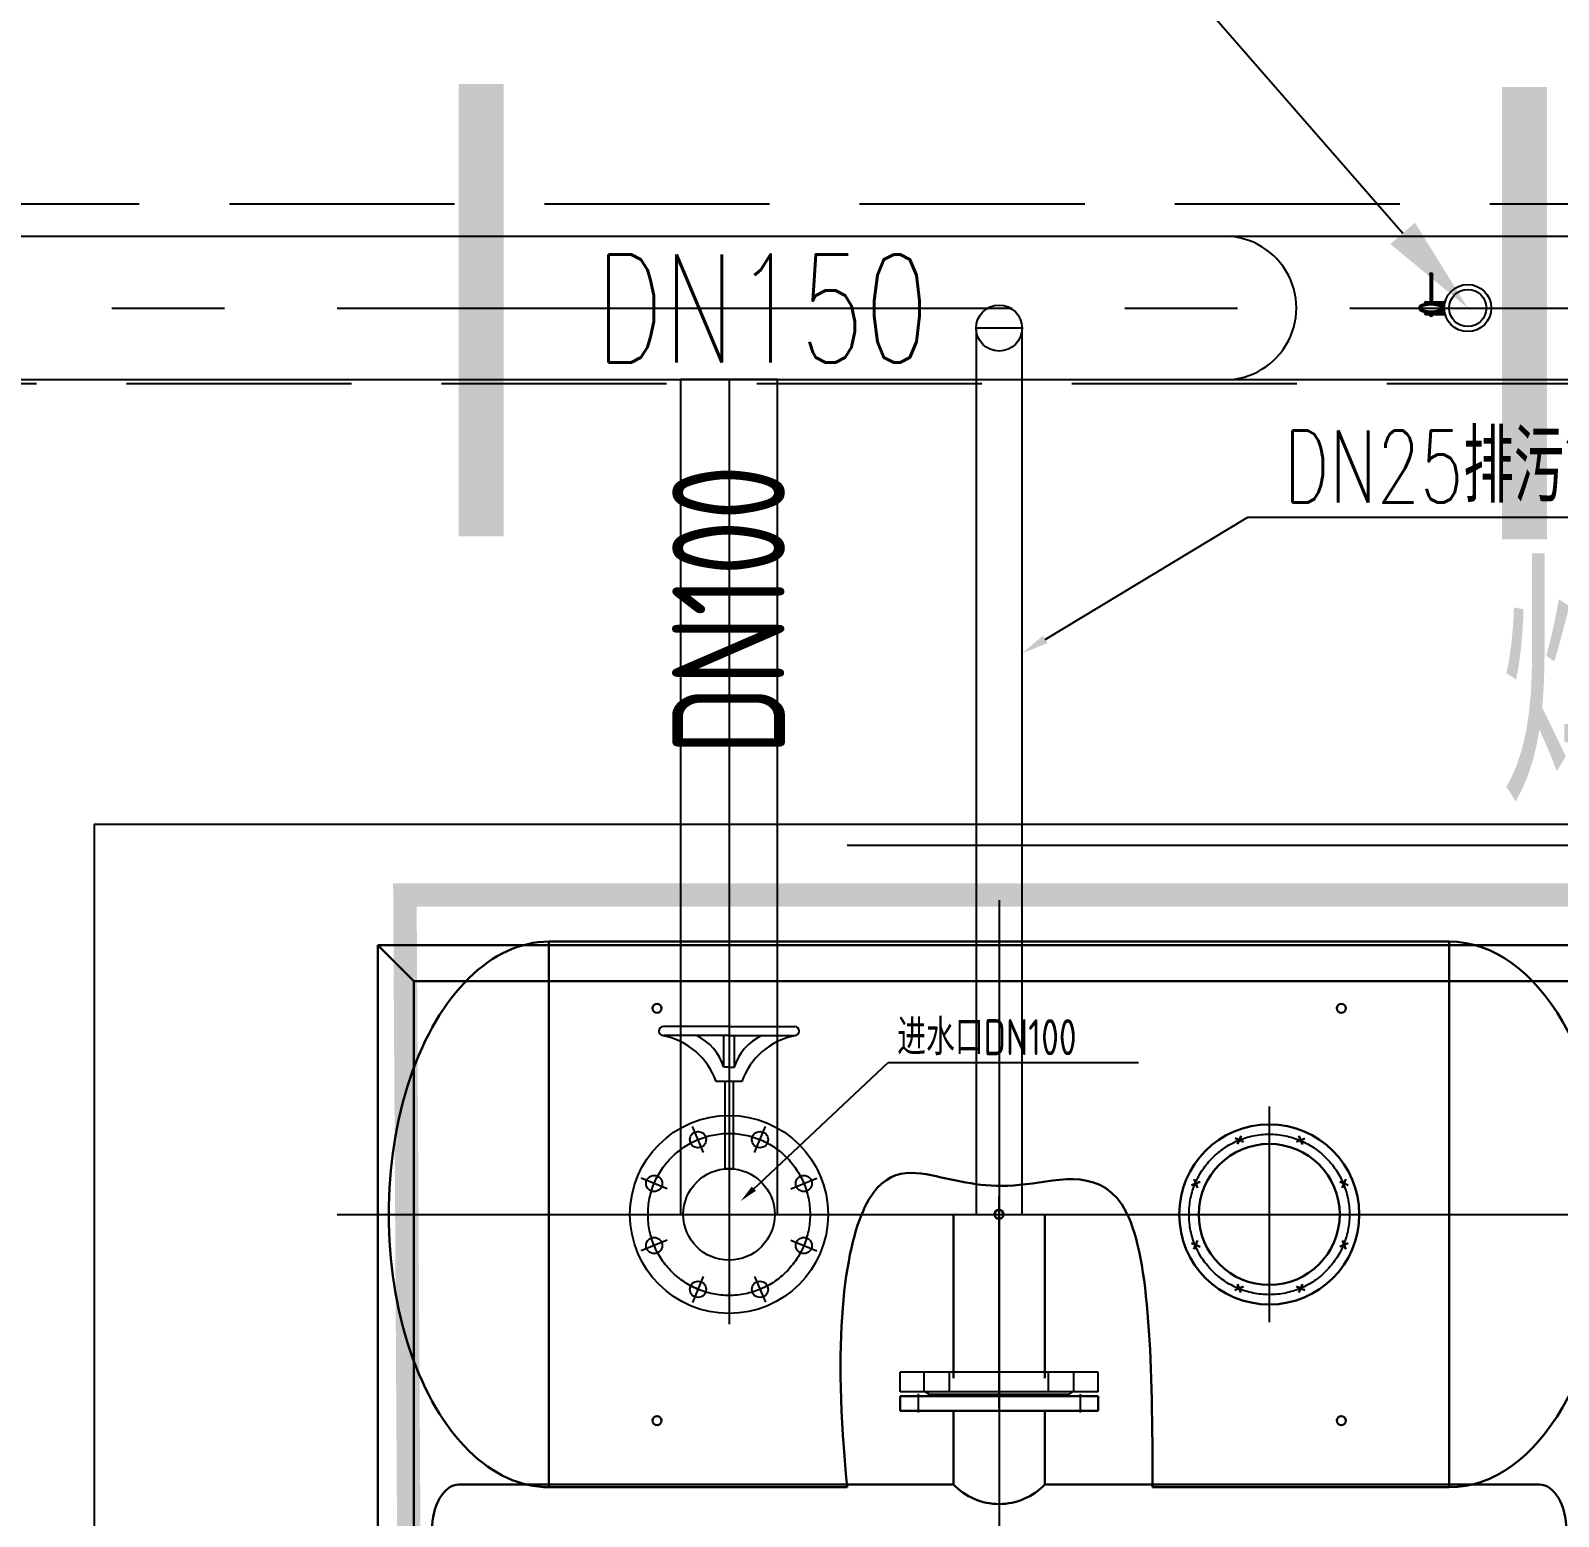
# Model space of a CAD drawing. Header units: millimetres. Extents: x 10779125 to 11142123, y -372083 to -144871.
# Drawn here: x 11114992 to 11116689, y -298707 to -297057 of the extents above; entities that cross this region are included whole.
import ezdxf
from ezdxf import colors
from ezdxf.entities.mleader import LeaderData, LeaderLine
from ezdxf.math import Vec2, Vec3

# ---------------------------------------------------------------- set-up
doc = ezdxf.new("R2010")
doc.units = ezdxf.units.MM
doc.header["$LTSCALE"] = 1000
doc.header["$MEASUREMENT"] = 0
for name, pattern in [('A-世伦路地下室北区_t3$0$DASH', [0.35, 0.25, -0.1]), ('CENTER', [2.9, 2.5, -0.2, 0, -0.2]), ('CENTER2', [1.125, 0.75, -0.125, 0.125, -0.125]), ('DASH', [0.35, 0.25, -0.1])]:
    doc.linetypes.add(name, pattern=pattern)
doc.layers.get('0').update_dxf_attribs({"color": 255, "linetype": 'CONTINUOUS'})
for name, color, linetype in [('1', 255, 'CONTINUOUS'), ('3中心线', 1, 'CENTER2'), ('3中心线层', 1, 'CENTER'), ('4标注层', 4, 'CONTINUOUS'), ('8', 8, 'CONTINUOUS')]:
    doc.layers.add(name, color=color, linetype=linetype)
for name, color, linetype, lineweight in [('1粗实线', 254, 'CONTINUOUS', 30), ('5底盘', 2, 'CONTINUOUS', 30), ('_0', 7, 'CONTINUOUS', 80)]:
    doc.layers.add(name, color=color, linetype=linetype, lineweight=lineweight)
doc.styles.add('_HZTXT', font='tssdeng.shx', dxfattribs={"width": 0.8, "bigfont": 'tssdchn.shx'})
doc.styles.add('hz', font='simplex', dxfattribs={"width": 0.7, "bigfont": 'hztxt'})
doc.styles.add('PC_TEXTSTYLE', font='isocp.shx', dxfattribs={"width": 0.8, "bigfont": 'hzfs.shx'})
doc.styles.get("Standard").update_dxf_attribs({"font": 'symbol.ttf'})

# ---------------------------------------------------------------- blocks, each defined once
blk = doc.blocks.new('bf211016')
at = {"layer": '8', "color": 8, "linetype": 'DASH'}
blk.add_line((-10600, 6787.7, 0), (14385.7, 6787.7, 0), dxfattribs=at)
at = {"layer": '8', "color": 8, "linetype": 'DASH', "elevation": 0}
blk.add_lwpolyline([(14385.7, 6587.7), (-10400, 6587.7), (-10400, 855), (6185.7, 855), (6185.7, 655), (1319.7, 655), (1319.7, 0)], dxfattribs=at)
blk = doc.blocks.new('*U221')
at = {"layer": '1粗实线'}
for p, q in [((-4.7, 2), (4.7, -2)), ((-2, -4.7), (2, 4.7))]:
    blk.add_line(p, q, dxfattribs=at)
blk = doc.blocks.new('*U222')
at = {"layer": '1粗实线', "color": 0, "linetype": 'ByBlock', "lineweight": -2}
for p, rotation in [((21520.6, -1105.9), 90), ((21588.8, -1105.9), 45), ((21472.3, -1154.1), 135), ((21472.3, -1222.3), 180), ((21637, -1222.3), 315), ((21520.6, -1270.6), 225), ((21588.8, -1270.6), 270)]:
    blk.add_blockref('*U221', p, dxfattribs=dict(at, rotation=rotation))
blk.add_blockref('*U221', (21637, -1154.1), dxfattribs=at)
blk = doc.blocks.new('DN100法兰侧视图')
at = {"layer": '1'}
for p, q in [((-22, 110), (0, 110)), ((-22, 110), (-22, -110)), ((0, 110), (0, -110)), ((-25, 77.5), (-22, 82)), ((-25, 77.5), (-25, -77.5)), ((-22, 55), (0, 55)), ((-22, -55), (0, -55)), ((-25, -77.5), (-22, -82)), ((-22, -110), (0, -110))]:
    blk.add_line(p, q, dxfattribs=at)
at = {"layer": '3中心线层'}
for p, q in [((-22, 83.1), (0, 83.1)), ((-25, 0), (0, 0)), ((-22, -83.1), (0, -83.1))]:
    blk.add_line(p, q, dxfattribs=at)
blk = doc.blocks.new('*U216')
blk.add_circle((0, 0), 9)
at = {"layer": '3中心线'}
blk.add_line((-14.4, -6), (14.4, 6), dxfattribs=at)
blk = doc.blocks.new('*U217')
at = {"color": 0, "linetype": 'ByBlock', "lineweight": -2}
for p, rotation in [((2646.1, -4991.8), 90), ((2715, -4991.8), 45), ((2597.4, -5040.5), 135), ((2597.4, -5109.4), 180), ((2763.7, -5109.4), 314.9999999999999), ((2646.1, -5158.1), 225), ((2715, -5158.1), 270)]:
    blk.add_blockref('*U216', p, dxfattribs=dict(at, rotation=rotation))
blk.add_blockref('*U216', (2763.7, -5040.5), dxfattribs=at)
blk = doc.blocks.new('DN100法兰正视图')
for radius in [110, 50.8]:
    blk.add_circle((0, 0), radius)
at = {"layer": '3中心线', "ltscale": 4}
for p, q in [((0, 121.7), (0, -121.7)), ((-121.7, 0), (121.7, 0))]:
    blk.add_line(p, q, dxfattribs=at)
blk.add_circle((0, 0), 90, dxfattribs=at)
blk.add_blockref('*U217', (-2680.6, 5074.9))
blk = doc.blocks.new('20200110.140932')
at = {"layer": '1粗实线'}
for p, q in [((-70, 0), (-74.5, -2)), ((-70, 0), (70, 0)), ((70, 0), (74.5, -2)), ((-110, -2), (-110, -18)), ((-110, -2), (110, -2)), ((110, -2), (110, -18)), ((-110, -18), (110, -18)), ((-50.8, -18), (-50.8, -100)), ((50.8, -18), (50.8, -100)), ((-50.8, -100), (-600, -100)), ((600, -100), (50.8, -100)), ((-481.8, -201.6), (-600, -201.6)), ((-481.8, -284.6), (-481.8, -201.6)), ((-31.8, -201.6), (-418.2, -201.6)), ((-418.2, -284.6), (-418.2, -201.6)), ((-31.8, -284.6), (-31.8, -201.6)), ((418.2, -201.6), (31.8, -201.6)), ((31.8, -284.6), (31.8, -201.6)), ((418.2, -284.6), (418.2, -201.6)), ((600, -201.6), (481.8, -201.6)), ((481.8, -284.6), (481.8, -201.6)), ((-542.5, -299.6), (-542.5, -284.6)), ((-542.5, -284.6), (-357.5, -284.6)), ((-357.5, -299.6), (-357.5, -284.6)), ((-92.5, -299.6), (-92.5, -284.6)), ((-92.5, -284.6), (92.5, -284.6)), ((92.5, -299.6), (92.5, -284.6)), ((357.5, -299.6), (357.5, -284.6)), ((357.5, -284.6), (542.5, -284.6)), ((542.5, -299.6), (542.5, -284.6)), ((-542.5, -299.6), (-357.5, -299.6)), ((-505, -301.6), (-509.5, -299.6)), ((-505, -301.6), (-395, -301.6)), ((-395, -301.6), (-390.5, -299.6)), ((-92.5, -299.6), (92.5, -299.6)), ((-55, -301.6), (-59.5, -299.6)), ((-55, -301.6), (55, -301.6)), ((55, -301.6), (59.5, -299.6)), ((357.5, -299.6), (542.5, -299.6)), ((395, -301.6), (390.5, -299.6)), ((395, -301.6), (505, -301.6)), ((505, -301.6), (509.5, -299.6))]:
    blk.add_line(p, q, dxfattribs=at)
at = {"layer": '1粗实线', "color": 1}
for p, q in [((-50.8, -18), (-50.8, -17)), ((50.8, -18), (50.8, -17)), ((-481.8, -284.6), (-481.8, -285.6)), ((-418.2, -284.6), (-418.2, -285.6)), ((-31.8, -284.6), (-31.8, -285.6)), ((31.8, -284.6), (31.8, -285.6)), ((418.2, -284.6), (418.2, -285.6)), ((481.8, -284.6), (481.8, -285.6))]:
    blk.add_line(p, q, dxfattribs=at)
at = {"layer": '1粗实线'}
for centre, radius, start, end in [((0, -51), 70.6, 223.9627, 316.0373), ((-450, -230.5), 43, 42.3363, 137.6637), ((0, -230.5), 43, 42.3363, 137.6637), ((450, -230.5), 43, 42.3363, 137.6637)]:
    blk.add_arc(centre, radius, start, end, dxfattribs=at)
blk.add_ellipse((-600, -150.8), major_axis=(0, -50.8), ratio=0.590551, start_param=3.141593, end_param=6.283185, dxfattribs=at)
at = {"layer": '1粗实线', "extrusion": (0, 0, -1)}
blk.add_ellipse((600, -150.8), major_axis=(0, -50.8), ratio=0.590551, start_param=3.141593, end_param=6.283185, dxfattribs=at)
at = {"layer": '3中心线', "ltscale": 50}
for p, q in [((-90, 0.8), (-90, -20.1)), ((90, 0.3), (90, -20.1)), ((-522.5, -302.4), (-522.5, -282.5)), ((-377.5, -301.9), (-377.5, -282.5)), ((-72.5, -302.4), (-72.5, -282.5)), ((72.5, -301.9), (72.5, -282.5)), ((377.5, -302.4), (377.5, -282.5)), ((522.5, -301.9), (522.5, -282.5))]:
    blk.add_line(p, q, dxfattribs=at)
at = {"layer": '3中心线', "ltscale": 2}
for p, q in [((0, 15.3), (0, -142.6)), ((-450, -178.5), (-450, -317.9)), ((0, -178.5), (0, -317.9)), ((450, -178.5), (450, -317.9))]:
    blk.add_line(p, q, dxfattribs=at)
at = {"layer": '3中心线', "ltscale": 4}
blk.add_line((-649.4, -150.8), (649.4, -150.8), dxfattribs=at)
blk = doc.blocks.new('SDFSDFSDFSE')
for p, q in [((-4.6, -96.9), (-4.6, 0)), ((4.6, -96.9), (4.6, 0)), ((-14.3, -96.9), (14.3, -96.9)), ((0, -112.6), (-5.9, -112.6)), ((-5.9, -112.6), (-5.9, -147.8)), ((0, -112.6), (5.9, -112.6)), ((5.9, -112.6), (5.9, -147.8)), ((0, -147.8), (-72.9, -147.8)), ((0, -147.8), (72.9, -147.8)), ((0, -157.8), (-72.9, -157.8)), ((0, -157.8), (72.9, -157.8))]:
    blk.add_line(p, q)
at = {"lineweight": -2}
blk.add_line((-4.6, 0), (4.6, 0), dxfattribs=at)
for centre, radius, start, end in [((-88.4, -70.8), 78.5, 281.3891, 340.6288), ((88.4, -70.8), 78.5, 199.3712, 258.6109), ((-59.5, -96.9), 55.9, 294.3464, 343.6243), ((59.5, -96.9), 55.9, 196.3757, 245.6536), ((-72.9, -152.8), 5.01, 90, 270), ((72.9, -152.8), 5.01, 270, 90)]:
    blk.add_arc(centre, radius, start, end)
at = {"layer": '3中心线'}
blk.add_line((0, -173.5), (0, -26), dxfattribs=at)
blk = doc.blocks.new('FSFSDFS')
at = {"linetype": 'Continuous', "lineweight": 35}
for p, q in [((-1.5, 48.8), (-1.6, 49.3)), ((-1.6, 49.3), (1.6, 49.3)), ((1.5, 48.8), (1.6, 49.3)), ((-6.6, 39.4), (-6.6, 36.2)), ((-6.2, 38.5), (-6.6, 38.5)), ((-6.2, 37.1), (-6.6, 37.1)), ((-6.2, 43.2), (-6.2, 23.4)), ((-6.2, 43.2), (-4.1, 43.2)), ((-5.4, 44), (-5.4, 23.6)), ((-4.6, 44), (-5.4, 44)), ((-4.6, 32.4), (-4.6, 44)), ((-4.6, 32.4), (-4.1, 32.4)), ((4.1, 43.2), (6.2, 43.2)), ((4.6, 32.4), (4.1, 32.4)), ((4.6, 32.4), (4.6, 44)), ((5.4, 44), (4.6, 44)), ((5.4, 44), (5.4, 23.6)), ((6.2, 43.2), (6.2, 23.4)), ((34.1, 38.5), (6.2, 38.5)), ((34.1, 37.1), (6.2, 37.1)), ((34.1, 39.4), (34.1, 36.2)), ((-6.2, 26.9), (-4.1, 26.9)), ((-5.4, 26.2), (-0.6, 26.2)), ((-1.5, 26.8), (-1.6, 26.3)), ((1.6, 26.3), (-1.6, 26.3)), ((0.6, 26.2), (5.4, 26.2)), ((1.5, 26.8), (1.6, 26.3)), ((2.3, 26.9), (2.2, 26.7)), ((4.1, 26.9), (6.2, 26.9))]:
    blk.add_line(p, q, dxfattribs=at)
for radius in [24.2, 19.1, 19.1]:
    blk.add_circle((0, 0), radius)
for centre, radius, start, end in [((21.6, 37.8), 26.3, 155.1031, 204.8969), ((-1.5, 48.5), 0.774, 97.9622, 155.1032), ((0, 37.8), 11.6, 82.0378, 97.9622), ((0, 37.8), 11.1, 82.0378, 97.9622), ((1.5, 48.5), 0.774, 24.8968, 82.0378), ((-21.6, 37.8), 26.3, 335.1031, 24.8969), ((-6.2, 37.8), 1.67, 103.5362, 256.4638), ((-5.4, 43.2), 0.774, 90, 180), ((-4.6, 43.2), 0.774, 25.0213, 90), ((0, 32.4), 4.65, 180, 226.6869), ((0, 32.4), 4.65, 313.2993, 0), ((4.6, 43.2), 0.774, 90, 154.9566), ((5.4, 43.2), 0.774, 0, 90), ((33.7, 37.8), 1.67, 283.5362, 76.4638), ((0, 37.8), 11.6, 249.2669, 290.7331), ((-1.5, 27.1), 0.774, 204.8967, 262.0378), ((0, 37.8), 11.1, 262.0378, 277.9622), ((1.5, 27.1), 0.774, 277.9622, 335.1031)]:
    blk.add_arc(centre, radius, start, end, dxfattribs=at)
for points, knots in [([(-1.5, 26.8), (-1.7, 27.2), (-2, 27.8), (-2.4, 28.8), (-2.7, 29.6), (-2.9, 30.5), (-3.1, 31.2), (-3.3, 31.9), (-3.4, 32.5), (-3.5, 33.1), (-3.6, 33.6), (-3.7, 34.1), (-3.8, 34.6), (-3.8, 35.1), (-3.9, 35.5), (-3.9, 35.9), (-3.9, 36.3), (-3.9, 36.8), (-4, 37.2), (-4, 37.6), (-4, 38), (-4, 38.5), (-3.9, 38.9), (-3.9, 39.3), (-3.9, 39.7), (-3.9, 40.1), (-3.8, 40.6), (-3.8, 41), (-3.7, 41.5), (-3.6, 42), (-3.5, 42.5), (-3.4, 43.1), (-3.3, 43.7), (-3.1, 44.4), (-2.9, 45.1), (-2.7, 46), (-2.4, 46.8), (-2, 47.8), (-1.7, 48.5), (-1.5, 48.8)], [0, 0, 0, 0, 0.627458, 1.194277, 1.712384, 2.184886, 2.61352, 3.003697, 3.359246, 3.681343, 3.981893, 4.27352, 4.543691, 4.790444, 5.025742, 5.260152, 5.49516, 5.730147, 5.964802, 6.19909, 6.433161, 6.667211, 6.901411, 7.136134, 7.371141, 7.604169, 7.836632, 8.079283, 8.343391, 8.628142, 8.926523, 9.249387, 9.605282, 9.99642, 10.42616, 10.900164, 11.418391, 11.98261, 12.603284, 12.603284, 12.603284, 12.603284]), ([(-1.5, 48.8), (-1.6, 48.8), (-1.8, 48.9), (-2, 48.9), (-2.1, 48.9), (-2.2, 48.9), (-2.2, 48.9)], [0, 0, 0, 0, 0.1401622, 0.2568665, 0.3394252, 0.3882884, 0.3882884, 0.3882884, 0.3882884]), ([(1.5, 48.8), (1.6, 48.8), (1.8, 48.9), (2, 48.9), (2.1, 48.9), (2.2, 48.9), (2.2, 48.9)], [0, 0, 0, 0, 0.1401622, 0.2568665, 0.3394252, 0.3882884, 0.3882884, 0.3882884, 0.3882884]), ([(1.5, 48.8), (1.7, 48.4), (2, 47.8), (2.4, 46.8), (2.7, 45.9), (2.9, 45.1), (3.1, 44.4), (3.3, 43.7), (3.4, 43.1), (3.5, 42.5), (3.6, 42), (3.7, 41.5), (3.8, 41), (3.8, 40.5), (3.9, 40.1), (3.9, 39.7), (3.9, 39.2), (3.9, 38.8), (4, 38.4), (4, 38), (4, 37.6), (4, 37.1), (3.9, 36.7), (3.9, 36.3), (3.9, 35.9), (3.9, 35.5), (3.8, 35), (3.8, 34.6), (3.7, 34.1), (3.6, 33.6), (3.5, 33.1), (3.4, 32.5), (3.3, 31.9), (3.1, 31.2), (2.9, 30.4), (2.7, 29.6), (2.4, 28.7), (2, 27.8), (1.7, 27.1), (1.5, 26.8)], [0, 0, 0, 0, 0.627458, 1.194277, 1.712384, 2.184886, 2.61352, 3.003697, 3.359246, 3.681343, 3.981893, 4.27352, 4.543691, 4.790444, 5.025742, 5.260152, 5.49516, 5.730147, 5.964802, 6.19909, 6.433161, 6.667211, 6.901411, 7.136134, 7.371141, 7.604169, 7.836632, 8.079283, 8.343391, 8.628142, 8.926523, 9.249387, 9.605282, 9.99642, 10.42616, 10.900164, 11.418391, 11.98261, 12.603284, 12.603284, 12.603284, 12.603284]), ([(-6.2, 25.5), (-6.2, 25.5), (-6.2, 25.7), (-6.1, 25.9), (-5.9, 26.1), (-5.7, 26.2), (-5.5, 26.2), (-5.4, 26.2)], [0, 0, 0, 0, 0.1280971, 0.257425, 0.3887199, 0.5219526, 0.6563691, 0.6563691, 0.6563691, 0.6563691]), ([(-1.5, 26.8), (-1.6, 26.8), (-1.8, 26.7), (-2, 26.7), (-2.1, 26.7), (-2.2, 26.7), (-2.2, 26.7)], [0, 0, 0, 0, 0.1401622, 0.2568665, 0.3394252, 0.3882884, 0.3882884, 0.3882884, 0.3882884]), ([(1.5, 26.8), (1.6, 26.8), (1.8, 26.7), (2, 26.7), (2.1, 26.7), (2.2, 26.7), (2.2, 26.7)], [0, 0, 0, 0, 0.1401622, 0.2568665, 0.3394252, 0.3882884, 0.3882884, 0.3882884, 0.3882884]), ([(5.4, 26.2), (5.5, 26.2), (5.7, 26.2), (5.9, 26.1), (6.1, 25.9), (6.2, 25.7), (6.2, 25.5), (6.2, 25.5)], [0, 0, 0, 0, 0.1344165, 0.2676493, 0.3989441, 0.528272, 0.6563691, 0.6563691, 0.6563691, 0.6563691])]:
    blk.add_open_spline(points, degree=3, knots=knots, dxfattribs=at)
blk = doc.blocks.new('sffweafsere')
at = {"layer": '1粗实线'}
for p, q in [((-477.4, 835.7), (522.6, 835.7)), ((-477.4, 835.7), (-477.4, 229.7)), ((522.6, 835.7), (522.6, 229.7)), ((-28.2, 532.7), (-28.2, 350.7)), ((73.4, 532.7), (73.4, 350.7)), ((-477.4, 229.7), (-146.1, 229.7)), ((193, 229.7), (522.6, 229.7))]:
    blk.add_line(p, q, dxfattribs=at)
for centre, radius in [((-357.4, 761.7), 5), ((402.6, 761.7), 5), ((322.6, 532.7), 100), ((322.6, 532.7), 78.3), ((22.6, 532.7), 5), ((-357.4, 303.7), 5), ((402.6, 303.7), 5)]:
    blk.add_circle(centre, radius, dxfattribs=at)
for centre, ratio, start_param, end_param in [((-477.4, 532.7), 0.587459, 0, 3.141593), ((522.6, 532.7), 0.587508, 3.141593, 6.283185)]:
    blk.add_ellipse(centre, major_axis=(0, 303), ratio=ratio, start_param=start_param, end_param=end_param, dxfattribs=at)
blk.add_open_spline([(-146.1, 229.7), (-146.1, 229.7), (-146.1, 229.7), (-146.1, 229.7), (-162.8, 391.9), (-135.9, 595.9), (-39, 572.9), (41.5, 555.8), (186.9, 600.9), (193, 365), (193, 229.7), (193, 229.7), (193, 229.7), (193, 229.7)], degree=3, knots=[0, 0, 0, 0, 0, 0, 0, 1, 2, 3, 4, 5, 5, 5, 5, 5, 5, 5], dxfattribs=at)
at = {"layer": '3中心线', "ltscale": 3}
blk.add_line((22.6, 881.7), (22.6, -913.5), dxfattribs=at)
at = {"layer": '3中心线', "linetype": 'CENTER2', "ltscale": 2}
blk.add_line((322.6, 652.5), (322.6, 413), dxfattribs=at)
at = {"layer": '3中心线'}
blk.add_line((22.6, 317.4), (22.6, 552.6), dxfattribs=at)
at = {"layer": '3中心线', "linetype": 'CENTER2', "ltscale": 4}
blk.add_line((-712.6, 532.7), (807.8, 532.7), dxfattribs=at)
blk.add_circle((322.6, 532.7), 89.1, dxfattribs=at)
at = {"layer": '5底盘'}
for p, q in [((1307.6, 831.7), (-667.4, 831.7)), ((-667.4, 831.7), (-667.4, -864.3)), ((-627.4, 791.7), (-667.4, 831.7)), ((1267.6, 791.7), (-627.4, 791.7)), ((-627.4, 791.7), (-627.4, -824.3))]:
    blk.add_line(p, q, dxfattribs=at)
for centre in [(-357.4, 761.7), (402.6, 761.7), (-357.4, 303.7), (402.6, 303.7)]:
    blk.add_circle(centre, 5, dxfattribs=at)
blk.add_blockref('DN100法兰正视图', (-277.4, 532.7))
at = {"extrusion": (0, 0, -1), "zscale": -1, "rotation": 90.00000000000001}
blk.add_blockref('DN100法兰侧视图', (-22.6, 357.7), dxfattribs=at)
at = {"layer": '1粗实线'}
blk.add_blockref('*U222', (-21231.3, 1721.2), dxfattribs=at)
at = {"layer": '3中心线', "color": 3}
blk.add_blockref('20200110.140932', (22.6, 332.7), dxfattribs=at)
at = {"layer": '4标注层'}
ml = blk.add_multileader_mtext('Standard', dxfattribs=at)
ml.set_content('进水口DN100', color=256, style='PC_TEXTSTYLE')
ml.set_leader_properties()
ml.build(insert=Vec2(0, 0))
ml.multileader.update_dxf_attribs({"text_left_attachment_type": 5, "text_right_attachment_type": 5, "arrow_head_size": 20})
ctx = ml.context
ctx.base_point, ctx.char_height, ctx.arrow_head_size, ctx.plane_origin = Vec3(-92.6, 701.3), 40, 20, Vec3(-457.4, 603.8)
ctx.left_attachment, ctx.right_attachment = 5, 5
notes = []
notes.append((ctx, [(1, (1, 1, 0), (-100.6, 701.3), (1, 0), 8, [(0, [(-264.4, 547.6)], 0, [])])]))
ctx.mtext.insert, ctx.mtext.flow_direction = Vec3(-90.6, 749.6), 5
for ctx, leaders in notes:
    for number, flags, end, landing, length, lines in leaders:
        leader = LeaderData()
        leader.index, (leader.has_last_leader_line, leader.has_dogleg_vector, leader.attachment_direction) = number, flags
        leader.last_leader_point, leader.dogleg_vector, leader.dogleg_length = Vec3(end), Vec3(landing), length
        for number, points, colour, breaks in lines:
            line = LeaderLine()
            line.index, line.vertices, line.color, line.breaks = number, Vec3.list(points), colors.encode_raw_color(colour), breaks
            leader.lines.append(line)
        ctx.leaders.append(leader)

msp = doc.modelspace()

# ---------------------------------------------------------------- linework, layer by layer
at = {"color": 5, "lineweight": -2, "const_width": 50, "elevation": 0}
for points in [[(11115492.7, -297618.7), (11115492.7, -297116.3)], [(11116651.7, -297621.9), (11116651.7, -297119.5)]]:
    msp.add_lwpolyline(points, dxfattribs=at)
at = {"lineweight": -2, "elevation": 0}
for points in [[(11106332.7, -297444.5), (11116708.2, -297444.5), (11116708.2, -297285.5), (11106332.7, -297285.5)], [(11116042.6, -298371.7), (11116093.6, -298371.7), (11116093.6, -297387.3), (11116042.6, -297387.3)], [(11115063.1, -299938.7), (11117563.1, -299938.7), (11117563.1, -297938.7), (11115063.1, -297938.7)]]:
    msp.add_lwpolyline(points, close=True, dxfattribs=at)
at = {"color": 1, "linetype": 'A-世伦路地下室北区_t3$0$DASH', "const_width": 26, "elevation": 0}
msp.add_lwpolyline([(11115419.2, -299857), (11115408.1, -298017), (11117408.2, -298017), (11117408.2, -299169.5), (11117208.1, -299435.9), (11117208.1, -299857)], close=True, dxfattribs=at)
at = {"lineweight": -2}
msp.add_circle((11116068.1, -297387.3, 0), 25.5, dxfattribs=at)
at = {"layer": '3中心线', "lineweight": -2}
msp.add_line((11106332.7, -297365, 0), (11116708.2, -297365, 0), dxfattribs=at)
at = {"layer": '3中心线'}
msp.add_line((11115768.1, -297444.5, 0), (11115768.1, -298371.7, 0), dxfattribs=at)
at = {"layer": '_0', "lineweight": -2, "elevation": 0}
msp.add_lwpolyline([(11115822.1, -297444.5), (11115714.1, -297444.5), (11115714.1, -298371.7), (11115822.1, -298371.7)], close=True, dxfattribs=at)
at = {"layer": '_0', "lineweight": -2}
msp.add_arc((11116318.5, -297365, 0), 79.7, 266.2254, 93.7746, dxfattribs=at)

# ---------------------------------------------------------------- block references
at = {"lineweight": -2}
msp.add_blockref('bf211016', (11108663.1, -304036.8, 0), dxfattribs=at)
msp.add_blockref('sffweafsere', (11116045.5, -298904.4, 0))
at = {"lineweight": -2, "rotation": 180}
msp.add_blockref('SDFSDFSDFSE', (11115768.1, -298320.9, 0), dxfattribs=at)
at = {"layer": '1', "lineweight": -3, "xscale": 1.08, "yscale": 1.08, "zscale": 1.08, "rotation": 90}
msp.add_blockref('FSFSDFS', (11116588.6, -297365, 52), dxfattribs=at)

# ---------------------------------------------------------------- texts
at = {"lineweight": -2, "style": 'hz', "width": 0.7}
msp.add_text('DN150', height=120, dxfattribs=at).set_placement((11115619.8, -297425.5, -74.2))
at = {"insert": (11115705.1, -297861.8, 0), "char_height": 125, "attachment_point": 1, "rotation": 90, "style": 'PC_TEXTSTYLE'}
msp.add_mtext_dynamic_manual_height_columns('DN100', width=264.892, gutter_width=12.5, heights=[0], dxfattribs=at)

# ---------------------------------------------------------------- leaders
at = {"lineweight": -2}
ml = msp.add_multileader_mtext('Standard', dxfattribs=at)
ml.set_content('2', color=42)
ml.set_leader_properties(color=42)
ml.build(insert=Vec2(0, 0))
ml.multileader.update_dxf_attribs({"text_left_attachment_type": 6, "text_right_attachment_type": 6, "dogleg_length": 50, "arrow_head_size": 200})
ctx = ml.context
ctx.base_point, ctx.char_height, ctx.arrow_head_size, ctx.landing_gap_size, ctx.plane_origin = Vec3(11115746.7, -290376, 0), 400, 200, 20, Vec3(11118023.4, -297365, 0)
ctx.left_attachment, ctx.right_attachment, ctx.text_align_type = 6, 6, 2
notes = []
notes.append((ctx, [(0, (1, 1, 0), (11116025, -290376, 0), (-1, 0), 50, [(0, [(11118023.4, -297365, 0)], 0, [])])]))
ctx.mtext.insert, ctx.mtext.alignment, ctx.mtext.flow_direction = Vec3(11115955, -289896, 0), 3, 5
at = {"color": 4, "lineweight": -3, "ltscale": 0.1}
ml = msp.add_multileader_mtext('Standard', dxfattribs=at)
ml.set_content('焊4分单外丝头配球阀\\P采样点', color=4, style='_HZTXT')
ml.set_leader_properties()
ml.build(insert=Vec2(0, 0))
ml.multileader.update_dxf_attribs({"text_left_attachment_type": 6, "text_right_attachment_type": 6, "dogleg_length": 100, "arrow_head_size": 110})
ctx = ml.context
ctx.base_point, ctx.char_height, ctx.arrow_head_size, ctx.landing_gap_size, ctx.plane_origin = Vec3(11113705.4, -296403.4, 0), 250, 110, 0.09, Vec3(11112243.6, -294859.9, 0)
ctx.left_attachment, ctx.right_attachment, ctx.text_align_type = 6, 6, 2
notes.append((ctx, [(1, (1, 1, 0), (11115750.4, -296403.4, 0), (-1, 0), 100, [(2, [(11116588.6, -297365, 0)], 0, [])])]))
ctx.mtext.insert, ctx.mtext.alignment, ctx.mtext.flow_direction = Vec3(11115650.3, -296103.4, 0), 3, 5
ml = msp.add_multileader_mtext('Standard', dxfattribs=at)
ml.set_content('焊4分单外丝头配球阀', color=4, style='_HZTXT')
ml.set_leader_properties()
ml.build(insert=Vec2(0, 0))
ml.multileader.update_dxf_attribs({"text_left_attachment_type": 6, "text_right_attachment_type": 6, "dogleg_length": 100, "arrow_head_size": 110})
ctx = ml.context
ctx.base_point, ctx.char_height, ctx.arrow_head_size, ctx.landing_gap_size, ctx.plane_origin = Vec3(11116587.6, -297962, 74.3), 250, 110, 0.09, Vec3(11114314.2, -296889, 74.3)
ctx.left_attachment, ctx.right_attachment = 6, 6
notes.append((ctx, [(1, (1, 1, 0), (11118632.6, -297962, 74.3), (-1, 0), 100, [(0, [(11118928.1, -297365, 74.3)], 0, [])])]))
ctx.mtext.insert, ctx.mtext.flow_direction = Vec3(11116624.3, -297662, 74.3), 5
at = {"color": 5, "lineweight": -2}
ml = msp.add_multileader_mtext('Standard', dxfattribs=at)
ml.set_content('{\\W0.7;DN25排污管引至排水沟}', color=3, style='hz')
ml.set_leader_properties(color=3)
ml.build(insert=Vec2(0, 0))
ml.multileader.update_dxf_attribs({"text_left_attachment_type": 6, "text_right_attachment_type": 6, "dogleg_length": 20, "arrow_head_size": 30})
ctx = ml.context
ctx.base_point, ctx.char_height, ctx.arrow_head_size, ctx.landing_gap_size, ctx.plane_origin = Vec3(11116364.5, -297597.1, 0), 80, 30, 20, Vec3(11116093.6, -297748.5, 0)
ctx.left_attachment, ctx.right_attachment = 6, 6
notes.append((ctx, [(0, (1, 1, 0), (11116344.5, -297597.1, 0), (1, 0), 20, [(0, [(11116093.6, -297748.5, 0)], 0, [])])]))
ctx.mtext.insert, ctx.mtext.flow_direction = Vec3(11116384.5, -297501.1, 0), 5
at = {"color": 4, "lineweight": -3, "ltscale": 0.1}
ml = msp.add_multileader_mtext('Standard', dxfattribs=at)
ml.set_content('CR15-4\\P4KW', color=4, style='_HZTXT')
ml.set_leader_properties()
ml.build(insert=Vec2(0, 0))
ml.multileader.update_dxf_attribs({"text_left_attachment_type": 6, "text_right_attachment_type": 6, "dogleg_length": 100, "arrow_head_size": 110})
ctx = ml.context
ctx.base_point, ctx.char_height, ctx.arrow_head_size, ctx.landing_gap_size, ctx.plane_origin = Vec3(11113786.6, -298899, 0), 250, 110, 0.09, Vec3(11115065, -297931.9, 0)
ctx.left_attachment, ctx.right_attachment, ctx.text_align_type = 6, 6, 2
notes.append((ctx, [(1, (1, 1, 0), (11115020.1, -298899, 0), (-1, 0), 100, [(0, [(11115618.1, -299403.6, 0)], 0, [])])]))
ctx.mtext.insert, ctx.mtext.alignment, ctx.mtext.flow_direction = Vec3(11114920.1, -298599, 0), 3, 5
for ctx, leaders in notes:
    for number, flags, end, landing, length, lines in leaders:
        leader = LeaderData()
        leader.index, (leader.has_last_leader_line, leader.has_dogleg_vector, leader.attachment_direction) = number, flags
        leader.last_leader_point, leader.dogleg_vector, leader.dogleg_length = Vec3(end), Vec3(landing), length
        for number, points, colour, breaks in lines:
            line = LeaderLine()
            line.index, line.vertices, line.color, line.breaks = number, Vec3.list(points), colors.encode_raw_color(colour), breaks
            leader.lines.append(line)
        ctx.leaders.append(leader)

doc.saveas('drawing.dxf')
